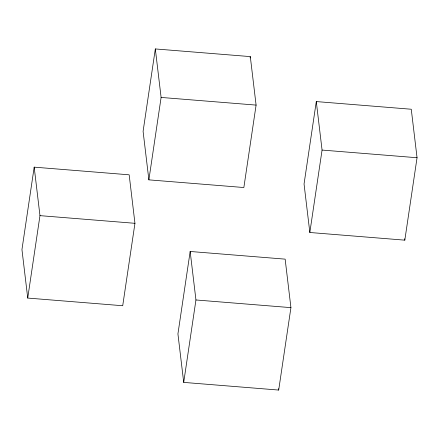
<?xml version="1.0" encoding="UTF-8"?>
<svg xmlns="http://www.w3.org/2000/svg" width="439" height="439" viewBox="0 0 439 439"><rect width="100%" height="100%" fill="white"/><g stroke="black" fill="none" stroke-linecap="round" stroke-linejoin="round"><path stroke-width="0.66" d="M34.187 167.149L21.95 249.577L27.734 298.07L122.711 305.736L134.949 223.308L129.165 174.815L34.187 167.149L39.965 215.642L27.734 298.07M155.324 48.938L143.092 131.365L148.876 179.858L243.854 187.524L256.091 105.097L250.307 56.604L155.324 48.938L161.108 97.436L148.876 179.858M190.164 251.476L177.927 333.903L183.711 382.396L278.694 390.062L290.925 307.635L285.147 259.142L190.164 251.476L195.948 299.969L183.711 382.396M250.109 57.953L250.307 56.604M316.289 101.574L304.051 184.001L309.835 232.494L404.813 240.16L417.05 157.733L411.266 109.24L316.289 101.574L322.067 150.067L309.835 232.494M161.108 97.436L256.091 105.097M322.067 150.067L417.05 157.733M39.965 215.642L134.949 223.308M195.948 299.969L290.925 307.635M404.654 238.811L404.813 240.16M278.535 388.713L278.694 390.062"/></g></svg>
